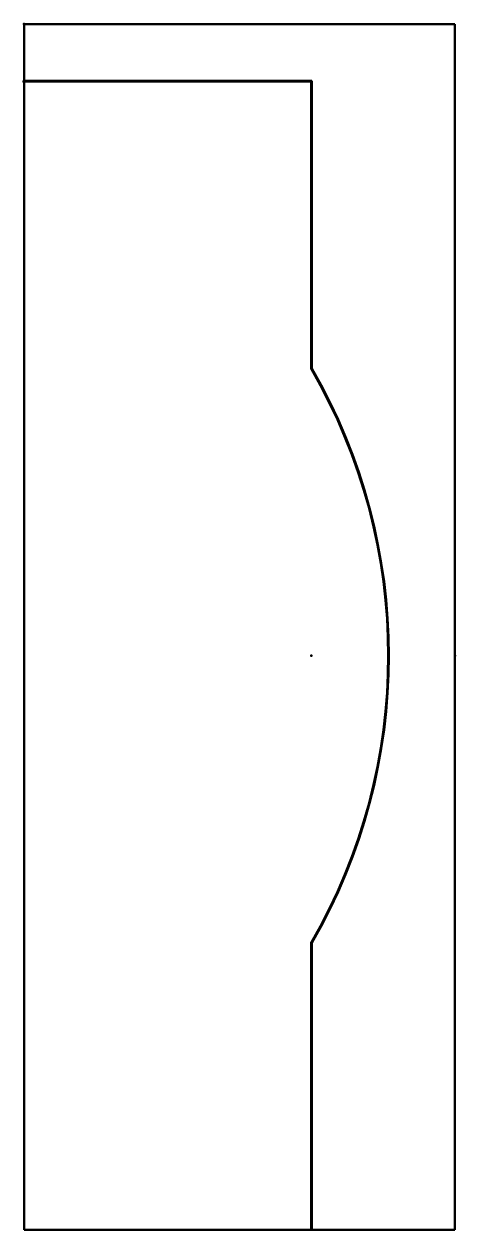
# Model space of a CAD drawing. Header units: millimetres. Extents: x 0 to 19.1, y -50.8 to 2.5.
import ezdxf

# ---------------------------------------------------------------- set-up
doc = ezdxf.new("R2010")
doc.units = ezdxf.units.MM
doc.layers.add('1', color=7, linetype='Continuous', true_color=0xffffff)
doc.layers.add('61', color=7, linetype='Continuous', true_color=0xffffff)

msp = doc.modelspace()

# ---------------------------------------------------------------- linework, layer by layer
at = {"layer": '1', "color": 163, "linetype": 'Continuous', "lineweight": 50}
for p, q in [((0, -50.8), (0, 2.54)), ((0, 2.54), (19.05, 2.54)), ((19.05, 2.54), (19.05, -50.8)), ((0, 0.0254), (12.7254, 0.0254)), ((0, 0), (12.7, 0)), ((12.7, 0), (12.7, -12.7)), ((12.7254, 0.0254), (12.7254, -12.693196)), ((12.7, -38.1), (12.7, -50.8)), ((12.7254, -38.106804), (12.7254, -50.8)), ((19.05, -50.8), (0, -50.8))]:
    msp.add_line(p, q, dxfattribs=at)
for radius, start, end in [(25.4, 330, 30), (25.4254, 330.015341, 29.984659)]:
    msp.add_arc((-9.297045, -25.4), radius, start, end, dxfattribs=at)
for p in [(0, 2.54), (12.7, -12.7), (12.7, -25.4), (19.05, -25.4), (12.7, -38.1)]:
    msp.add_point(p, dxfattribs=at)
at = {"layer": '61', "color": 23, "linetype": 'Continuous', "lineweight": 70}
msp.add_point((0, 0), dxfattribs=at)

doc.saveas('drawing.dxf')
